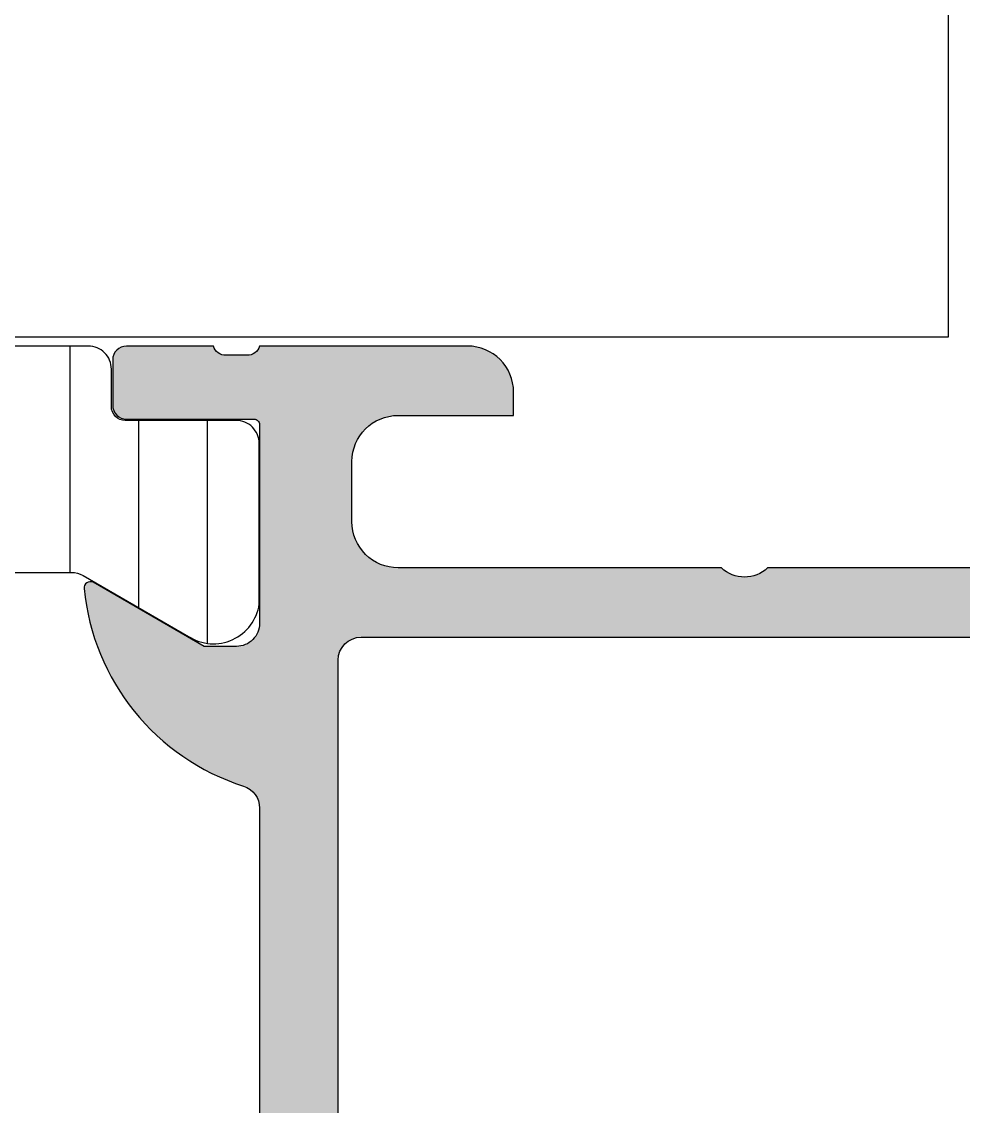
# Model space of a CAD drawing. Header units: millimetres. Extents: x 3633 to 4629, y 3430 to 3787.
# Drawn here: x 4160.121 to 4160.2229, y 3500.373 to 3500.4903 of the extents above; entities that cross this region are included whole.
import ezdxf

# ---------------------------------------------------------------- set-up
doc = ezdxf.new("R2010")
doc.units = ezdxf.units.MM

# ---------------------------------------------------------------- blocks, each defined once
blk = doc.blocks.new('A$C19EF2607')
at = {"extrusion": (0, 0, -1)}
h = blk.add_hatch(color=0, dxfattribs=at)
edge = h.paths.add_edge_path(flags=16)
edge.add_ellipse((-20819.69449781723, 15687.45157701524), major_axis=(1.836613720864284e-06, 0.5000030407038273), ratio=1, start_angle=0.0003484362009904484, end_angle=89.99965156379983)
edge.add_line((-20820.19450085792, 15687.45158189255), (-20820.1946110536, 15657.45170889276))
edge.add_ellipse((-20819.69460801289, 15657.45171009684), major_axis=(1.83661372086431e-06, 0.5000030407038344), ratio=1, start_angle=90.00034843620018, end_angle=179.999651563799)
edge.add_line((-20819.69461289021, 15656.95170705615), (-20803.99461589031, 15656.95164938685))
edge.add_ellipse((-20803.9946170944, 15657.45165242755), major_axis=(1.836613720864284e-06, 0.5000030407038273), ratio=1, start_angle=180.0003484362001, end_angle=269.9996515637998)
edge.add_line((-20803.49461405371, 15657.45164755024), (-20803.49450385803, 15687.45152055004))
edge.add_ellipse((-20803.99450689873, 15687.45151934595), major_axis=(1.836613720864284e-06, 0.5000030407038273), ratio=1, start_angle=270.0003484362002, end_angle=359.9996515637998)
edge.add_line((-20803.99450202142, 15687.95152238664), (-20819.69449902132, 15687.95158005595))
edge = h.paths.add_edge_path()
edge.add_line((-20821.79448114552, 15694.45157276965), (-20818.39447914555, 15694.45156028075))
edge.add_line((-20818.39447914555, 15694.45156028075), (-20817.29448518599, 15693.35158124024))
edge.add_line((-20817.29448518599, 15693.35158124024), (-20817.29448738994, 15692.75157424024))
edge.add_line((-20817.29448738994, 15692.75157424024), (-20819.09449838992, 15692.75158085205))
edge.add_arc((-20819.09444476482, 15691.75152355333), 1.000057300159019, 90.00307231597631, 179.9965067657239)
edge.add_line((-20820.09450206312, 15691.75158452526), (-20820.09450683824, 15690.45159752527))
edge.add_arc((-20819.09450075683, 15690.45159993344), 1.000006081414401, 180.0001379770505, 269.9994411046501)
edge.add_line((-20819.09451051146, 15689.45159385207), (-20812.7944995115, 15689.45157071084))
edge.add_arc((-20812.29449758315, 15689.9765453124), 0.7249829381601344, 226.3956863581558, 313.6038927235447)
edge.add_line((-20811.7944995115, 15689.45156703764), (-20804.79449951155, 15689.4515413252))
edge.add_arc((-20804.79446436466, 15690.45150985128), 0.9999685266931955, 269.9979861680653, 360.0015929136354)
edge.add_line((-20803.79449583835, 15690.45153765199), (-20803.79449106323, 15691.75152465198))
edge.add_arc((-20804.79451080197, 15691.75150858658), 1.000019738870621, 0.0009204613446845068, 89.99865862035578)
edge.add_line((-20804.79448739002, 15692.75152832518), (-20807.29448739, 15692.75153750819))
edge.add_line((-20807.29448739001, 15692.75153750819), (-20807.2944855534, 15693.25153750819))
edge.add_arc((-20806.29445044988, 15693.2514987312), 1.000035104270083, 90.00180076146631, 179.9977783202341, ccw=False)
edge.add_line((-20806.2944818802, 15694.25153383498), (-20801.79447388023, 15694.25151730552))
edge.add_arc((-20801.52695276765, 15694.33035308496), 0.2788953671142079, 196.4197147265933, 271.1643301503998)
edge.add_line((-20801.52128561488, 15694.05151530205), (-20801.06769161488, 15694.0515136359))
edge.add_arc((-20801.06203001531, 15694.33038182584), 0.2789256550871345, 268.8369372499778, 343.5751772034802)
edge.add_line((-20800.79448688024, 15694.25151363237), (-20798.91447588025, 15694.2515067267))
edge.add_arc((-20798.91447675809, 15693.95150695083), 0.2999997758775271, -0.0002532634368890285, 89.99983234513661, ccw=False)
edge.add_line((-20798.61447698222, 15693.95150562474), (-20798.61448058186, 15692.97153162475))
edge.add_arc((-20798.91448035774, 15692.97153250259), 0.2999997758775292, -90.00025326343598, -0.0001676548624800489, ccw=False)
edge.add_line((-20798.91448168382, 15692.67153272671), (-20801.67447968381, 15692.67154286475))
edge.add_arc((-20801.67448021424, 15692.5515429544), 0.1199999103510102, 89.99974673656058, 179.9998323451378)
edge.add_line((-20801.79448012459, 15692.55154330554), (-20801.7946259189, 15688.25167030604))
edge.add_arc((-20801.29463832783, 15688.25165606073), 0.4999875912737642, 179.9983675669224, 270.000409368249)
edge.add_line((-20801.29463475551, 15687.75166846947), (-20800.59463075551, 15687.75166589821))
edge.add_line((-20800.59463075551, 15687.75166589821), (-20798.19010765622, 15689.13990206591))
edge.add_arc((-20798.1321981576, 15689.01605920733), 0.1367134362528362, -5.586929244910891, 115.06101000459029, ccw=False)
edge.add_arc((-20802.97237965963, 15689.48952706687), 4.999997181477146, -72.23920509232488, -5.586914236606503, ccw=False)
edge.add_arc((-20801.29464004995, 15684.25166825072), 0.5000005617766806, 107.7607679146104, 179.9997644745787)
edge.add_line((-20801.79464061172, 15684.25167030607), (-20801.79470966859, 15665.4515043062))
edge.add_arc((-20801.29471325708, 15665.4514986807), 0.4999964115421804, 179.9993553612585, 252.3472998138127)
edge.add_arc((-20802.97249336971, 15660.21365075228), 5.000004304909616, 5.854007430894512, 72.22791834611297, ccw=False)
edge.add_arc((-20798.13352664244, 15660.6902040249), 0.139038209934679, -114.0604807739241, 13.906987774722722, ccw=False)
edge.add_line((-20798.19021262414, 15660.56324606611), (-20800.59472552481, 15661.95149989838))
edge.add_line((-20800.59472552481, 15661.95149989839), (-20801.29472952481, 15661.95150246964))
edge.add_arc((-20801.29473677025, 15661.45151487842), 0.4999875912737615, 89.99916971345155, 180.0012115147779)
edge.add_line((-20801.79472436141, 15661.45150430622), (-20801.79461015572, 15657.15163130577))
edge.add_arc((-20801.67461024538, 15657.15163077534), 0.1199999103510102, 179.9997467365606, 269.9998323451366)
edge.add_line((-20801.67461059651, 15657.03163086499), (-20798.91461259653, 15657.03162072695))
edge.add_arc((-20798.91461347437, 15656.73162095108), 0.2999997758775292, -0.0002532634359795338, 89.99983234513661, ccw=False)
edge.add_line((-20798.61461369849, 15656.73161962499), (-20798.61461729814, 15655.751644625))
edge.add_arc((-20798.91461707402, 15655.75164550284), 0.2999997758775292, -90.00025326343598, -0.0001676548633895436, ccw=False)
edge.add_line((-20798.9146184001, 15655.45164572696), (-20800.79462940009, 15655.45165263263))
edge.add_arc((-20801.06217311455, 15655.37278640465), 0.2789256550871301, 16.42440187822024, 91.16264183172278)
edge.add_line((-20801.06783266544, 15655.65165463616), (-20801.52142666544, 15655.65165630231))
edge.add_arc((-20801.52709586666, 15655.37281856104), 0.2788953671142083, 88.83524893130078, 163.5798643551076)
edge.add_arc((-20801.74643032881, 15655.10613664563), 0.3488634876603086, 97.93924683347272, 176.4399144514139)
edge.add_line((-20802.09462058968, 15655.12779940776), (-20802.09463152172, 15652.15163940778))
edge.add_line((-20802.09463152172, 15652.15163940778), (-20801.29463652173, 15652.15163646923))
edge.add_line((-20801.29463652173, 15652.15163646924), (-20801.29464719493, 15651.15163646927))
edge.add_arc((-20801.79461686308, 15651.15160797418), 0.4999696689652423, -90.00288426642749, 0.0032654946563752674, ccw=False)
edge.add_line((-20801.79464203153, 15650.65163830585), (-20806.29464203172, 15650.65159383527))
edge.add_arc((-20806.29455032637, 15651.65168186677), 1.000088035704997, 180.0048329492093, 269.99474613249123, ccw=False)
edge.add_line((-20807.29463835851, 15651.65159750847), (-20807.29463652191, 15652.15159750847))
edge.add_line((-20807.29463652191, 15652.15159750847), (-20804.79463652193, 15652.15158832545))
edge.add_arc((-20804.79472088023, 15653.1516763576), 1.000088035704997, -89.99516705079064, -0.005253867508726696)
edge.add_line((-20803.79463284873, 15653.15158465224), (-20803.79462807338, 15654.45163365223))
edge.add_arc((-20804.79468707946, 15654.45157831979), 1.000059007604753, 0.003170128346198088, 89.9964089533544)
edge.add_line((-20804.79462440017, 15655.45163732543), (-20811.79462440013, 15655.45166303787))
edge.add_arc((-20812.29462632796, 15654.92682615604), 0.7248832184345232, 46.38817889939674, 133.6114001823038)
edge.add_line((-20812.79462440012, 15655.45166671107), (-20818.79505940008, 15655.4516887519))
edge.add_arc((-20818.79501610428, 15654.45163478218), 1.000053970658374, 90.00248053266344, 179.9966974799838)
edge.add_line((-20819.79507007328, 15654.45169242514), (-20819.79507484862, 15653.15164342515))
edge.add_arc((-20818.79498910901, 15653.15172549021), 1.000085742978908, 180.0047015787894, 269.9944191348425)
edge.add_line((-20818.79508652183, 15652.15163975198), (-20817.29462952184, 15652.15163424049))
edge.add_line((-20817.29462952184, 15652.15163424049), (-20817.29463172568, 15651.5516592405))
edge.add_line((-20817.29463172568, 15651.55165924049), (-20818.39461076611, 15650.45168728094))
edge.add_line((-20818.39461076611, 15650.45168728094), (-20821.79464276608, 15650.45169976995))
edge.add_line((-20821.79464276608, 15650.45169976995), (-20821.79448114552, 15694.45157276965))
h = blk.add_hatch(color=0, dxfattribs=at)
edge = h.paths.add_edge_path(flags=16)
edge.add_ellipse((-20819.69449781723, 15687.45157701524), major_axis=(1.836613720864284e-06, 0.5000030407038273), ratio=1, start_angle=0.0003484362009904484, end_angle=89.99965156379983)
edge.add_line((-20820.19450085792, 15687.45158189255), (-20820.1946110536, 15657.45170889276))
edge.add_ellipse((-20819.69460801289, 15657.45171009684), major_axis=(1.83661372086431e-06, 0.5000030407038344), ratio=1, start_angle=90.00034843620018, end_angle=179.999651563799)
edge.add_line((-20819.69461289021, 15656.95170705615), (-20803.99461589031, 15656.95164938685))
edge.add_ellipse((-20803.9946170944, 15657.45165242755), major_axis=(1.836613720864284e-06, 0.5000030407038273), ratio=1, start_angle=180.0003484362001, end_angle=269.9996515637998)
edge.add_line((-20803.49461405371, 15657.45164755024), (-20803.49450385803, 15687.45152055004))
edge.add_ellipse((-20803.99450689873, 15687.45151934595), major_axis=(1.836613720864284e-06, 0.5000030407038273), ratio=1, start_angle=270.0003484362002, end_angle=359.9996515637998)
edge.add_line((-20803.99450202142, 15687.95152238664), (-20819.69449902132, 15687.95158005595))
edge = h.paths.add_edge_path()
edge.add_line((-20821.79448114552, 15694.45157276965), (-20818.39447914555, 15694.45156028075))
edge.add_line((-20818.39447914555, 15694.45156028075), (-20817.29448518599, 15693.35158124024))
edge.add_line((-20817.29448518599, 15693.35158124024), (-20817.29448738994, 15692.75157424024))
edge.add_line((-20817.29448738994, 15692.75157424024), (-20819.09449838992, 15692.75158085205))
edge.add_arc((-20819.09444476482, 15691.75152355333), 1.000057300159019, 90.00307231597631, 179.9965067657239)
edge.add_line((-20820.09450206312, 15691.75158452526), (-20820.09450683824, 15690.45159752527))
edge.add_arc((-20819.09450075683, 15690.45159993344), 1.000006081414401, 180.0001379770505, 269.9994411046501)
edge.add_line((-20819.09451051146, 15689.45159385207), (-20812.7944995115, 15689.45157071084))
edge.add_arc((-20812.29449758315, 15689.9765453124), 0.7249829381601344, 226.3956863581558, 313.6038927235447)
edge.add_line((-20811.7944995115, 15689.45156703764), (-20804.79449951155, 15689.4515413252))
edge.add_arc((-20804.79446436466, 15690.45150985128), 0.9999685266931955, 269.9979861680653, 360.0015929136354)
edge.add_line((-20803.79449583835, 15690.45153765199), (-20803.79449106323, 15691.75152465198))
edge.add_arc((-20804.79451080197, 15691.75150858658), 1.000019738870621, 0.0009204613446845068, 89.99865862035578)
edge.add_line((-20804.79448739002, 15692.75152832518), (-20807.29448739, 15692.75153750819))
edge.add_line((-20807.29448739001, 15692.75153750819), (-20807.2944855534, 15693.25153750819))
edge.add_arc((-20806.29445044988, 15693.2514987312), 1.000035104270083, 90.00180076146631, 179.9977783202341, ccw=False)
edge.add_line((-20806.2944818802, 15694.25153383498), (-20801.79447388023, 15694.25151730552))
edge.add_arc((-20801.52695276765, 15694.33035308496), 0.2788953671142079, 196.4197147265933, 271.1643301503998)
edge.add_line((-20801.52128561488, 15694.05151530205), (-20801.06769161488, 15694.0515136359))
edge.add_arc((-20801.06203001531, 15694.33038182584), 0.2789256550871345, 268.8369372499778, 343.5751772034802)
edge.add_line((-20800.79448688024, 15694.25151363237), (-20798.91447588025, 15694.2515067267))
edge.add_arc((-20798.91447675809, 15693.95150695083), 0.2999997758775271, -0.0002532634368890285, 89.99983234513661, ccw=False)
edge.add_line((-20798.61447698222, 15693.95150562474), (-20798.61448058186, 15692.97153162475))
edge.add_arc((-20798.91448035774, 15692.97153250259), 0.2999997758775292, -90.00025326343598, -0.0001676548624800489, ccw=False)
edge.add_line((-20798.91448168382, 15692.67153272671), (-20801.67447968381, 15692.67154286475))
edge.add_arc((-20801.67448021424, 15692.5515429544), 0.1199999103510102, 89.99974673656058, 179.9998323451378)
edge.add_line((-20801.79448012459, 15692.55154330554), (-20801.7946259189, 15688.25167030604))
edge.add_arc((-20801.29463832783, 15688.25165606073), 0.4999875912737642, 179.9983675669224, 270.000409368249)
edge.add_line((-20801.29463475551, 15687.75166846947), (-20800.59463075551, 15687.75166589821))
edge.add_line((-20800.59463075551, 15687.75166589821), (-20798.19010765622, 15689.13990206591))
edge.add_arc((-20798.1321981576, 15689.01605920733), 0.1367134362528362, -5.586929244910891, 115.06101000459029, ccw=False)
edge.add_arc((-20802.97237965963, 15689.48952706687), 4.999997181477146, -72.23920509232488, -5.586914236606503, ccw=False)
edge.add_arc((-20801.29464004995, 15684.25166825072), 0.5000005617766806, 107.7607679146104, 179.9997644745787)
edge.add_line((-20801.79464061172, 15684.25167030607), (-20801.79470966859, 15665.4515043062))
edge.add_arc((-20801.29471325708, 15665.4514986807), 0.4999964115421804, 179.9993553612585, 252.3472998138127)
edge.add_arc((-20802.97249336971, 15660.21365075228), 5.000004304909616, 5.854007430894512, 72.22791834611297, ccw=False)
edge.add_arc((-20798.13352664244, 15660.6902040249), 0.139038209934679, -114.0604807739241, 13.906987774722722, ccw=False)
edge.add_line((-20798.19021262414, 15660.56324606611), (-20800.59472552481, 15661.95149989838))
edge.add_line((-20800.59472552481, 15661.95149989839), (-20801.29472952481, 15661.95150246964))
edge.add_arc((-20801.29473677025, 15661.45151487842), 0.4999875912737615, 89.99916971345155, 180.0012115147779)
edge.add_line((-20801.79472436141, 15661.45150430622), (-20801.79461015572, 15657.15163130577))
edge.add_arc((-20801.67461024538, 15657.15163077534), 0.1199999103510102, 179.9997467365606, 269.9998323451366)
edge.add_line((-20801.67461059651, 15657.03163086499), (-20798.91461259653, 15657.03162072695))
edge.add_arc((-20798.91461347437, 15656.73162095108), 0.2999997758775292, -0.0002532634359795338, 89.99983234513661, ccw=False)
edge.add_line((-20798.61461369849, 15656.73161962499), (-20798.61461729814, 15655.751644625))
edge.add_arc((-20798.91461707402, 15655.75164550284), 0.2999997758775292, -90.00025326343598, -0.0001676548633895436, ccw=False)
edge.add_line((-20798.9146184001, 15655.45164572696), (-20800.79462940009, 15655.45165263263))
edge.add_arc((-20801.06217311455, 15655.37278640465), 0.2789256550871301, 16.42440187822024, 91.16264183172278)
edge.add_line((-20801.06783266544, 15655.65165463616), (-20801.52142666544, 15655.65165630231))
edge.add_arc((-20801.52709586666, 15655.37281856104), 0.2788953671142083, 88.83524893130078, 163.5798643551076)
edge.add_arc((-20801.74643032881, 15655.10613664563), 0.3488634876603086, 97.93924683347272, 176.4399144514139)
edge.add_line((-20802.09462058968, 15655.12779940776), (-20802.09463152172, 15652.15163940778))
edge.add_line((-20802.09463152172, 15652.15163940778), (-20801.29463652173, 15652.15163646923))
edge.add_line((-20801.29463652173, 15652.15163646924), (-20801.29464719493, 15651.15163646927))
edge.add_arc((-20801.79461686308, 15651.15160797418), 0.4999696689652423, -90.00288426642749, 0.0032654946563752674, ccw=False)
edge.add_line((-20801.79464203153, 15650.65163830585), (-20806.29464203172, 15650.65159383527))
edge.add_arc((-20806.29455032637, 15651.65168186677), 1.000088035704997, 180.0048329492093, 269.99474613249123, ccw=False)
edge.add_line((-20807.29463835851, 15651.65159750847), (-20807.29463652191, 15652.15159750847))
edge.add_line((-20807.29463652191, 15652.15159750847), (-20804.79463652193, 15652.15158832545))
edge.add_arc((-20804.79472088023, 15653.1516763576), 1.000088035704997, -89.99516705079064, -0.005253867508726696)
edge.add_line((-20803.79463284873, 15653.15158465224), (-20803.79462807338, 15654.45163365223))
edge.add_arc((-20804.79468707946, 15654.45157831979), 1.000059007604753, 0.003170128346198088, 89.9964089533544)
edge.add_line((-20804.79462440017, 15655.45163732543), (-20811.79462440013, 15655.45166303787))
edge.add_arc((-20812.29462632796, 15654.92682615604), 0.7248832184345232, 46.38817889939674, 133.6114001823038)
edge.add_line((-20812.79462440012, 15655.45166671107), (-20818.79505940008, 15655.4516887519))
edge.add_arc((-20818.79501610428, 15654.45163478218), 1.000053970658374, 90.00248053266344, 179.9966974799838)
edge.add_line((-20819.79507007328, 15654.45169242514), (-20819.79507484862, 15653.15164342515))
edge.add_arc((-20818.79498910901, 15653.15172549021), 1.000085742978908, 180.0047015787894, 269.9944191348425)
edge.add_line((-20818.79508652183, 15652.15163975198), (-20817.29462952184, 15652.15163424049))
edge.add_line((-20817.29462952184, 15652.15163424049), (-20817.29463172568, 15651.5516592405))
edge.add_line((-20817.29463172568, 15651.55165924049), (-20818.39461076611, 15650.45168728094))
edge.add_line((-20818.39461076611, 15650.45168728094), (-20821.79464276608, 15650.45169976995))
edge.add_line((-20821.79464276608, 15650.45169976995), (-20821.79448114552, 15694.45157276965))
h = blk.add_hatch(dxfattribs=at)
h.set_pattern_fill('ANSI31', color=0, scale=0.468, angle=45, style=0)
h.set_pattern_definition([(90, (0, 0), (-1.4859, 3.33066907387547e-16), [])])
edge = h.paths.add_edge_path(flags=16)
edge.add_line((-20765.34576765274, 15692.95217342194), (-20774.19576165269, 15692.95220592979))
edge.add_ellipse((-20774.19576354491, 15692.45220598515), major_axis=(1.836602348367894e-06, 0.499999944634844), ratio=1, start_angle=359.9999936264674, end_angle=450.0018398091417)
edge.add_line((-20774.69576348934, 15692.45219176639), (-20774.69576826449, 15691.1521977664))
edge.add_ellipse((-20774.19577205222, 15691.15219214209), major_axis=(1.8365886387149e-06, 0.4999962122941206), ratio=1, start_angle=89.99956595633245, end_angle=180.0004340436673)
edge.add_line((-20774.19577010109, 15690.6521959298), (-20765.34577610115, 15690.65216342196))
edge.add_ellipse((-20765.34577047685, 15691.15215963422), major_axis=(1.836588638714896e-06, 0.4999962122941193), ratio=1, start_angle=179.9995659563326, end_angle=270.0004340436676)
edge.add_line((-20764.84577426456, 15691.15216158535), (-20764.84576948941, 15692.45215558534))
edge.add_ellipse((-20765.34576943373, 15692.45217347731), major_axis=(1.836602348367889e-06, 0.4999999446348427), ratio=1, start_angle=269.9981601908582, end_angle=360.0000063735326)
edge = h.paths.add_edge_path(flags=16)
edge.add_line((-20776.19576165267, 15692.9522132762), (-20784.89576765261, 15692.9522452331))
edge.add_ellipse((-20784.89576986275, 15692.45224560664), major_axis=(1.836601179643401e-06, 0.4999996264591746), ratio=1, start_angle=359.9999571957134, end_angle=450.000042804287)
edge.add_line((-20785.39576948921, 15692.45224706971), (-20785.39577426442, 15691.15223706972))
edge.add_ellipse((-20784.89577463796, 15691.15223485958), major_axis=(1.836601179643413e-06, 0.4999996264591779), ratio=1, start_angle=89.99995719571305, end_angle=180.0000428042865)
edge.add_line((-20784.89577610102, 15690.65223523312), (-20776.19577010108, 15690.65220327621))
edge.add_ellipse((-20776.19576789094, 15691.15220290267), major_axis=(1.836601179643402e-06, 0.4999996264591748), ratio=1, start_angle=179.999957195713, end_angle=270.0000428042869)
edge.add_line((-20775.69576826448, 15691.15220143961), (-20775.69576348928, 15692.4522114396))
edge.add_ellipse((-20776.19576311573, 15692.45221364973), major_axis=(1.8366011796434e-06, 0.4999996264591743), ratio=1, start_angle=269.999957195713, end_angle=360.000042804287)
edge = h.paths.add_edge_path(flags=16)
edge.add_line((-20786.8957676526, 15692.95225257951), (-20795.74577665254, 15692.95228508741))
edge.add_ellipse((-20795.74577936261, 15692.45230096094), major_axis=(1.836544245007755e-06, 0.4999841264710055), ratio=1, start_angle=359.9998998981567, end_angle=449.9999855067311)
edge.add_line((-20796.24576348908, 15692.45230292396), (-20796.24576826429, 15691.15229192397))
edge.add_ellipse((-20795.74575363784, 15691.15228971376), major_axis=(1.836656277678797e-06, 0.5000146264479702), ratio=1, start_angle=89.9999571957133, end_angle=180.0000428042873)
edge.add_line((-20795.74575510095, 15690.65227508732), (-20786.89577610101, 15690.65224257953))
edge.add_ellipse((-20786.8957704767, 15691.15223879179), major_axis=(1.836588638714896e-06, 0.4999962122941193), ratio=1, start_angle=179.9995659563322, end_angle=270.0004340436676)
edge.add_line((-20786.39577426441, 15691.15224074292), (-20786.39576948926, 15692.45223474291))
edge.add_ellipse((-20786.89576943358, 15692.45225263488), major_axis=(1.836602348367889e-06, 0.4999999446348427), ratio=1, start_angle=269.9981601908582, end_angle=360.0000063735326)
edge = h.paths.add_edge_path()
edge.add_line((-20798.08682287529, 15694.25285568656), (-20763.00432887962, 15694.25161382137))
edge.add_arc((-20763.00434628192, 15693.75161725549), 0.4999965661764766, -0.0026666390368177417, 89.99800582881522, ccw=False)
edge.add_line((-20762.50434971629, 15693.75159398484), (-20762.5043806928, 15692.94126298494))
edge.add_arc((-20762.20438091698, 15692.94125065887), 0.2999997760791943, 179.9976458913154, 269.9977314998895)
edge.add_line((-20762.20439279481, 15692.64125088303), (-20759.80439479392, 15692.64148706734))
edge.add_arc((-20759.80441169623, 15692.14149100146), 0.499996066161161, -0.002609345262783336, 89.99806312258971, ccw=False)
edge.add_line((-20759.30441563059, 15692.14146823081), (-20759.30455540064, 15688.6649262313))
edge.add_arc((-20760.29436749473, 15688.80727662986), 0.9999958087790033, -122.7293106441897, -8.183911128692614, ccw=False)
edge.add_line((-20760.83503596778, 15687.96604585307), (-20763.11864012446, 15689.28460624122))
edge.add_arc((-20763.36865880813, 15688.85160308135), 0.5000010786417182, 59.99759913504322, 89.99748703929116)
edge.add_line((-20763.36863687836, 15689.35160415951), (-20797.72290587414, 15689.35281634979))
edge.add_arc((-20797.72292557221, 15688.85281544145), 0.50000090872053, 89.99774277185637, 119.9976306761044)
edge.add_line((-20797.97290812016, 15689.2858392681), (-20800.25661796285, 15687.96746065662))
edge.add_arc((-20800.797219088, 15688.80873451727), 0.9999956425474403, -171.82066966292996, -57.27527014743259, ccw=False)
edge.add_line((-20801.78704239528, 15688.66646327819), (-20801.78690362523, 15692.1430052777))
edge.add_arc((-20801.28690805935, 15692.14298787539), 0.4999955661823479, 89.99733335672357, 179.9980058245756, ccw=False)
edge.add_line((-20801.2868847887, 15692.64298344104), (-20798.88688579026, 15692.64255562535))
edge.add_arc((-20798.88687396419, 15692.94255490117), 0.2999992760616524, 269.9977413809384, 359.9978269895129)
edge.add_line((-20798.58687468834, 15692.94254352335), (-20798.58684271183, 15693.75287552323))
edge.add_arc((-20798.08684564596, 15693.75285862092), 0.4999970661552892, 89.99739065886263, 179.998063126715, ccw=False)
edge = h.paths.add_edge_path(flags=16)
edge.add_line((-20774.19581117887, 15659.05097292974), (-20765.34583317893, 15659.05094042195))
edge.add_arc((-20765.34583464203, 15658.55092579551), 0.5000146264513434, -0.0002532634362069075, 89.99983234513718, ccw=False)
edge.add_line((-20764.84582001559, 15658.5509235853), (-20764.84582479079, 15657.25091258531))
edge.add_arc((-20765.34580841727, 15657.25091404833), 0.4999836264745001, -90.00025326343649, -0.00016765486287795284, ccw=False)
edge.add_line((-20765.34581062734, 15656.75093042185), (-20774.19581962728, 15656.75096292975))
edge.add_arc((-20774.19581784629, 15657.25096287439), 0.4999999446382149, -180.002050268292, -90.0002040856175, ccw=False)
edge.add_line((-20774.69581779061, 15657.25098076635), (-20774.69581301546, 15658.55097476635))
edge.add_arc((-20774.19581680317, 15658.55097671747), 0.4999962122974937, 89.99935549718288, 180.0002235845181, ccw=False)
edge = h.paths.add_edge_path(flags=16)
edge.add_line((-20784.8958181788, 15659.05101223306), (-20776.19581117886, 15659.05098027615))
edge.add_arc((-20776.19581264192, 15658.55098064969), 0.499999626462551, -0.00025326343632059434, 89.99983234513729, ccw=False)
edge.add_line((-20775.69581301546, 15658.55097843955), (-20775.69581779066, 15657.25096843956))
edge.add_arc((-20776.19581741712, 15657.25096990262), 0.4999996264625474, -90.00025326343672, -0.00016765486321901335, ccw=False)
edge.add_line((-20776.19581962726, 15656.75097027616), (-20784.8958266272, 15656.75100223307))
edge.add_arc((-20784.89582516414, 15657.25100185953), 0.499999626462551, -180.00025326343632, -90.0001676548631, ccw=False)
edge.add_line((-20785.3958247906, 15657.25100406967), (-20785.39582001539, 15658.55101406966))
edge.add_arc((-20784.89582038893, 15658.5510126066), 0.499999626462551, 89.99974673656368, 179.9998323451369, ccw=False)
edge = h.paths.add_edge_path(flags=16)
edge.add_line((-20795.74581117872, 15659.05105208731), (-20786.89581817878, 15659.05101957947))
edge.add_arc((-20786.89581622765, 15658.55102336718), 0.4999962122974902, -0.0006445028175221523, 90.0002235845181, ccw=False)
edge.add_line((-20786.39582001539, 15658.55101774287), (-20786.39582479053, 15657.25102374288))
edge.add_arc((-20786.89582473497, 15657.25100952412), 0.4999999446382158, -90.00021683268233, 0.001629349992583684, ccw=False)
edge.add_line((-20786.89582662719, 15656.75100957948), (-20795.74581962713, 15656.75104208732))
edge.add_arc((-20795.74581784615, 15657.25104203196), 0.4999999446382149, -180.002050268292, -90.00020408561699, ccw=False)
edge.add_line((-20796.24581779047, 15657.25105992392), (-20796.24581301532, 15658.55105392391))
edge.add_arc((-20795.74581680303, 15658.55105587504), 0.4999962122974902, 89.99935549718248, 180.0002235845181, ccw=False)
edge = h.paths.add_edge_path()
edge.add_line((-20798.08725840026, 15655.4516016879), (-20772.24589140051, 15655.45148376726))
edge.add_ellipse((-20772.2500108903, 15655.2473452719), major_axis=(7.499952256664422e-07, 0.2041800565282202), ratio=1, start_angle=270.4850500125542, end_angle=358.8441455696378, ccw=False)
edge.add_line((-20772.04583814401, 15655.24907303242), (-20772.04585320415, 15651.14907303245))
edge.add_ellipse((-20771.54585357769, 15651.14907082231), major_axis=(1.8366011796434e-06, 0.4999996264591743), ratio=1, start_angle=89.99995719571342, end_angle=180.000042804287)
edge.add_line((-20771.54585504076, 15650.64907119585), (-20770.71510604076, 15650.64906814434))
edge.add_ellipse((-20770.71510277432, 15651.64906888508), major_axis=(3.673207824354411e-06, 1.000000740738238), ratio=1, start_angle=180.000023306058, end_angle=254.9999701088136)
edge.add_line((-20769.74917731826, 15651.39024559629), (-20769.54584953096, 15652.14906384943))
edge.add_line((-20769.54584953096, 15652.14906384943), (-20770.54584953096, 15652.14906752263))
edge.add_line((-20770.54584953096, 15652.14906752263), (-20770.54584108258, 15654.44906752262))
edge.add_ellipse((-20769.54171506063, 15654.44735443018), major_axis=(3.688366196057852e-06, 1.004127483263211), ratio=1, start_angle=0.22984097231352507, end_angle=89.90246090450779, ccw=False)
edge.add_line((-20769.54573940054, 15655.45147384905), (-20766.54586140055, 15655.45146282988))
edge.add_ellipse((-20766.54996802681, 15654.44734283346), major_axis=(3.688369541271013e-06, 1.004128393970092), ratio=1, start_angle=270.0975736665821, end_angle=359.765884839197, ccw=False)
edge.add_line((-20765.54584108262, 15654.44904915659), (-20765.54584953099, 15652.14904915661))
edge.add_line((-20765.54584953099, 15652.14904915661), (-20766.54584953098, 15652.14905282981))
edge.add_line((-20766.54584953098, 15652.14905282981), (-20766.34252731828, 15651.39023308296))
edge.add_ellipse((-20765.37659996082, 15651.64904927566), major_axis=(3.673207824354407e-06, 1.000000740738237), ratio=1, start_angle=105.0000298911864, end_angle=179.999976693942)
edge.add_line((-20765.3766040408, 15650.64904853492), (-20764.54585504081, 15650.64904548341))
edge.add_ellipse((-20764.54585283067, 15651.14904510987), major_axis=(1.836601179643413e-06, 0.4999996264591779), ratio=1, start_angle=179.999957195713, end_angle=270.0000428042866)
edge.add_line((-20764.04585320421, 15651.14904364681), (-20764.04583814407, 15655.24904364678))
edge.add_ellipse((-20763.84583829348, 15655.24904306155), major_axis=(7.346404718573704e-07, 0.1999998505836726), ratio=1, start_angle=359.99995719571405, end_angle=450.000042804287, ccw=False)
edge.add_line((-20763.84583740943, 15655.44904291214), (-20763.00476540458, 15655.45035982271))
edge.add_ellipse((-20763.00474213391, 15655.95035738834), major_axis=(1.836593611768548e-06, 0.4999975661672388), ratio=1, start_angle=179.9975438243529, end_angle=269.9982162922049)
edge.add_line((-20762.50474456805, 15655.95033998603), (-20762.50471359153, 15656.76067198592))
edge.add_ellipse((-20762.20471381569, 15656.76066010809), major_axis=(1.10196070852681e-06, 0.2999997760771733), ratio=1, start_angle=359.9978563504656, end_angle=449.99794195904036, ccw=False)
edge.add_line((-20762.20470148961, 15657.06065988392), (-20759.80470349117, 15657.06023206823))
edge.add_ellipse((-20759.80468022052, 15657.56022763388), major_axis=(1.836586265401429e-06, 0.4999955661789692), ratio=1, start_angle=179.9975438158731, end_angle=269.9982162837258)
edge.add_line((-20759.30468465464, 15657.56021023157), (-20759.30454488459, 15661.03675223108))
edge.add_ellipse((-20760.29436869188, 15660.89448067067), major_axis=(3.673191083478026e-06, 0.9999961831717769), ratio=1, start_angle=278.1795549439889, end_angle=392.724954459486)
edge.add_line((-20760.83497031702, 15661.73575485265), (-20763.11867915971, 15660.41737624117))
edge.add_ellipse((-20763.36866170767, 15660.85040006781), major_axis=(1.836605889640029e-06, 0.5000009087171743), ratio=1, start_angle=179.9979532310057, end_angle=209.9978411352532, ccw=False)
edge.add_line((-20763.36868140574, 15660.35039915948), (-20797.72295040152, 15660.35161134976))
edge.add_ellipse((-20797.72292847175, 15660.85161242792), major_axis=(1.836606513795322e-06, 0.5000010786383399), ratio=1, start_angle=149.9978095941945, end_angle=179.9976974984425, ccw=False)
edge.add_line((-20797.97294715542, 15660.41860926804), (-20800.25655131209, 15661.7371696562))
edge.add_ellipse((-20800.79722028515, 15660.89593855808), major_axis=(3.673191694146498e-06, 0.9999963494212659), ratio=1, start_angle=327.2708856694422, end_angle=441.8162851849392)
edge.add_line((-20801.78703287923, 15661.03828927797), (-20801.78717164928, 15657.56174727845))
edge.add_ellipse((-20801.28717608364, 15657.56172400781), major_axis=(1.836586265401455e-06, 0.4999955661789763), ratio=1, start_angle=89.99754381587329, end_angle=179.9982162837249)
edge.add_line((-20801.28719348595, 15657.06172844193), (-20798.88719448507, 15657.06196462624))
edge.add_ellipse((-20798.8872063629, 15656.7619648504), major_axis=(1.101960708526817e-06, 0.299999776077175), ratio=1, start_angle=269.99785635046624, end_angle=359.99794195903894, ccw=False)
edge.add_line((-20798.58720658707, 15656.76195252432), (-20798.58723856358, 15655.95162152443))
edge.add_ellipse((-20798.08724149795, 15655.95159875377), major_axis=(1.836591775109747e-06, 0.4999970661519254), ratio=1, start_angle=89.99760111801226, end_angle=179.9982735858642)
at = {"color": 0}
for p, q in [((20816.70983331779, 15694.45180398392), (20816.70983331779, 15724.4513523847)), ((20746.78716057289, 15694.45142325238), (20816.70983331779, 15694.45180398392))]:
    blk.add_line(p, q, dxfattribs=at)
at = {"color": 0, "extrusion": (0, 0, -1)}
for points in [[(-20819.09451051146, 15689.45159385207), (-20812.7944995115, 15689.45157071084), (-20812.7944995115, 15689.45157071084, 0.400013), (-20811.7944995115, 15689.45156703764), (-20804.79449951155, 15689.4515413252), (-20804.79449951155, 15689.4515413252, 0.414232), (-20803.79449583835, 15690.45153765199), (-20803.79449106323, 15691.75152465198), (-20803.79449106323, 15691.75152465198, 0.414202), (-20804.79448739002, 15692.75152832518), (-20807.29448739001, 15692.75153750819), (-20807.2944855534, 15693.25153750819), (-20807.2944855534, 15693.25153750819, -0.414193), (-20806.2944818802, 15694.25153383498), (-20801.79447388023, 15694.25151730552), (-20801.79447388023, 15694.25151730552, 0.338212), (-20801.52128561488, 15694.05151530205), (-20801.06769161488, 15694.0515136359), (-20801.06769161488, 15694.0515136359, 0.338181), (-20800.79448688024, 15694.25151363237), (-20798.91447588025, 15694.2515067267), (-20798.91447588025, 15694.2515067267, -0.414214), (-20798.61447698222, 15693.95150562474), (-20798.61448058186, 15692.97153162475), (-20798.61448058186, 15692.97153162475, -0.414214), (-20798.91448168382, 15692.67153272671), (-20801.6744796838, 15692.67154286475), (-20801.6744796838, 15692.67154286475, 0.414214), (-20801.79448012459, 15692.55154330554), (-20801.7946259189, 15688.25167030604), (-20801.7946259189, 15688.25167030604, 0.414224), (-20801.29463475551, 15687.75166846947), (-20800.59463075551, 15687.75166589821), (-20798.19010765622, 15689.13990206591), (-20798.19010765622, 15689.13990206591, -0.581126), (-20797.99613416001, 15689.00274935341, -0.299312), (-20801.44716186266, 15684.72783802971, 0.326073), (-20801.79464061172, 15684.25167030607), (-20801.79470966859, 15665.4515043062)], [(-20819.09451051146, 15689.45159385207), (-20812.7944995115, 15689.45157071084), (-20812.7944995115, 15689.45157071084, 0.400013), (-20811.7944995115, 15689.45156703764), (-20804.79449951155, 15689.4515413252), (-20804.79449951155, 15689.4515413252, 0.414232), (-20803.79449583835, 15690.45153765199), (-20803.79449106323, 15691.75152465198), (-20803.79449106323, 15691.75152465198, 0.414202), (-20804.79448739002, 15692.75152832518), (-20807.29448739001, 15692.75153750819), (-20807.2944855534, 15693.25153750819), (-20807.2944855534, 15693.25153750819, -0.414193), (-20806.2944818802, 15694.25153383498), (-20801.79447388023, 15694.25151730552), (-20801.79447388023, 15694.25151730552, 0.338212), (-20801.52128561488, 15694.05151530205), (-20801.06769161488, 15694.0515136359), (-20801.06769161488, 15694.0515136359, 0.338181), (-20800.79448688024, 15694.25151363237), (-20798.91447588025, 15694.2515067267), (-20798.91447588025, 15694.2515067267, -0.414214), (-20798.61447698222, 15693.95150562474), (-20798.61448058186, 15692.97153162475), (-20798.61448058186, 15692.97153162475, -0.414214), (-20798.91448168382, 15692.67153272671), (-20801.6744796838, 15692.67154286475), (-20801.6744796838, 15692.67154286475, 0.414214), (-20801.79448012459, 15692.55154330554), (-20801.7946259189, 15688.25167030604), (-20801.7946259189, 15688.25167030604, 0.414224), (-20801.29463475551, 15687.75166846947), (-20800.59463075551, 15687.75166589821), (-20798.19010765622, 15689.13990206591), (-20798.19010765622, 15689.13990206591, -0.581126), (-20797.99613416001, 15689.00274935341, -0.299312), (-20801.44716186266, 15684.72783802971, 0.326073), (-20801.79464061172, 15684.25167030607), (-20801.79470966859, 15665.4515043062)], [(-20763.36863687836, 15689.35160415951), (-20797.72290587414, 15689.35281634979), (-20797.72290587414, 15689.35281634979, 0.131652), (-20797.97290812016, 15689.2858392681), (-20800.25661796285, 15687.96746065662), (-20800.25661796285, 15687.96746065662, -0.546041), (-20801.78704239528, 15688.66646327819), (-20801.78690362523, 15692.1430052777), (-20801.78690362523, 15692.1430052777, -0.414217), (-20801.2868847887, 15692.64298344104), (-20798.88688579026, 15692.64255562535), (-20798.88688579026, 15692.64255562535, 0.414214), (-20798.58687468834, 15692.94254352335), (-20798.58684271183, 15693.75287552323), (-20798.58684271183, 15693.75287552323, -0.414217), (-20798.08682287529, 15694.25285568656), (-20798.08682287529, 15694.25285568656), (-20763.00432887962, 15694.25161382137)]]:
    blk.add_lwpolyline(points, format="xyb", dxfattribs=at)
at = {"color": 0}
blk.add_lwpolyline([(20819.69449902132, 15687.95158005595, -0.41421), (20820.19450085792, 15687.45158189255), (20820.1946110536, 15657.45170889275), (20820.1946110536, 15657.45170889275, -0.41421), (20819.69461289021, 15656.95170705615), (20803.99461589031, 15656.95164938685), (20803.99461589031, 15656.95164938685, -0.41421), (20803.49461405371, 15657.45164755024), (20803.49450385803, 15687.45152055004), (20803.49450385803, 15687.45152055004, -0.41421), (20803.99450202142, 15687.95152238664), (20819.69449902132, 15687.95158005595)], format="xyb", close=True, dxfattribs=at)
blk.add_lwpolyline([(20819.69449902132, 15687.95158005595, -0.41421), (20820.19450085792, 15687.45158189255), (20820.1946110536, 15657.45170889275), (20820.1946110536, 15657.45170889275, -0.41421), (20819.69461289021, 15656.95170705615), (20803.99461589031, 15656.95164938685), (20803.99461589031, 15656.95164938685, -0.41421), (20803.49461405371, 15657.45164755024), (20803.49450385803, 15687.45152055004), (20803.49450385803, 15687.45152055004, -0.41421), (20803.99450202142, 15687.95152238664), (20819.69449902132, 15687.95158005595)], format="xyb", close=True, dxfattribs=at)

msp = doc.modelspace()

# ---------------------------------------------------------------- block references
at = {"color": 0, "xscale": 0.005, "yscale": 0.005, "zscale": 0.005}
msp.add_blockref('A$C19EF2607', (4056.137743174857, 3421.98396506303), dxfattribs=at)

doc.saveas('drawing.dxf')
